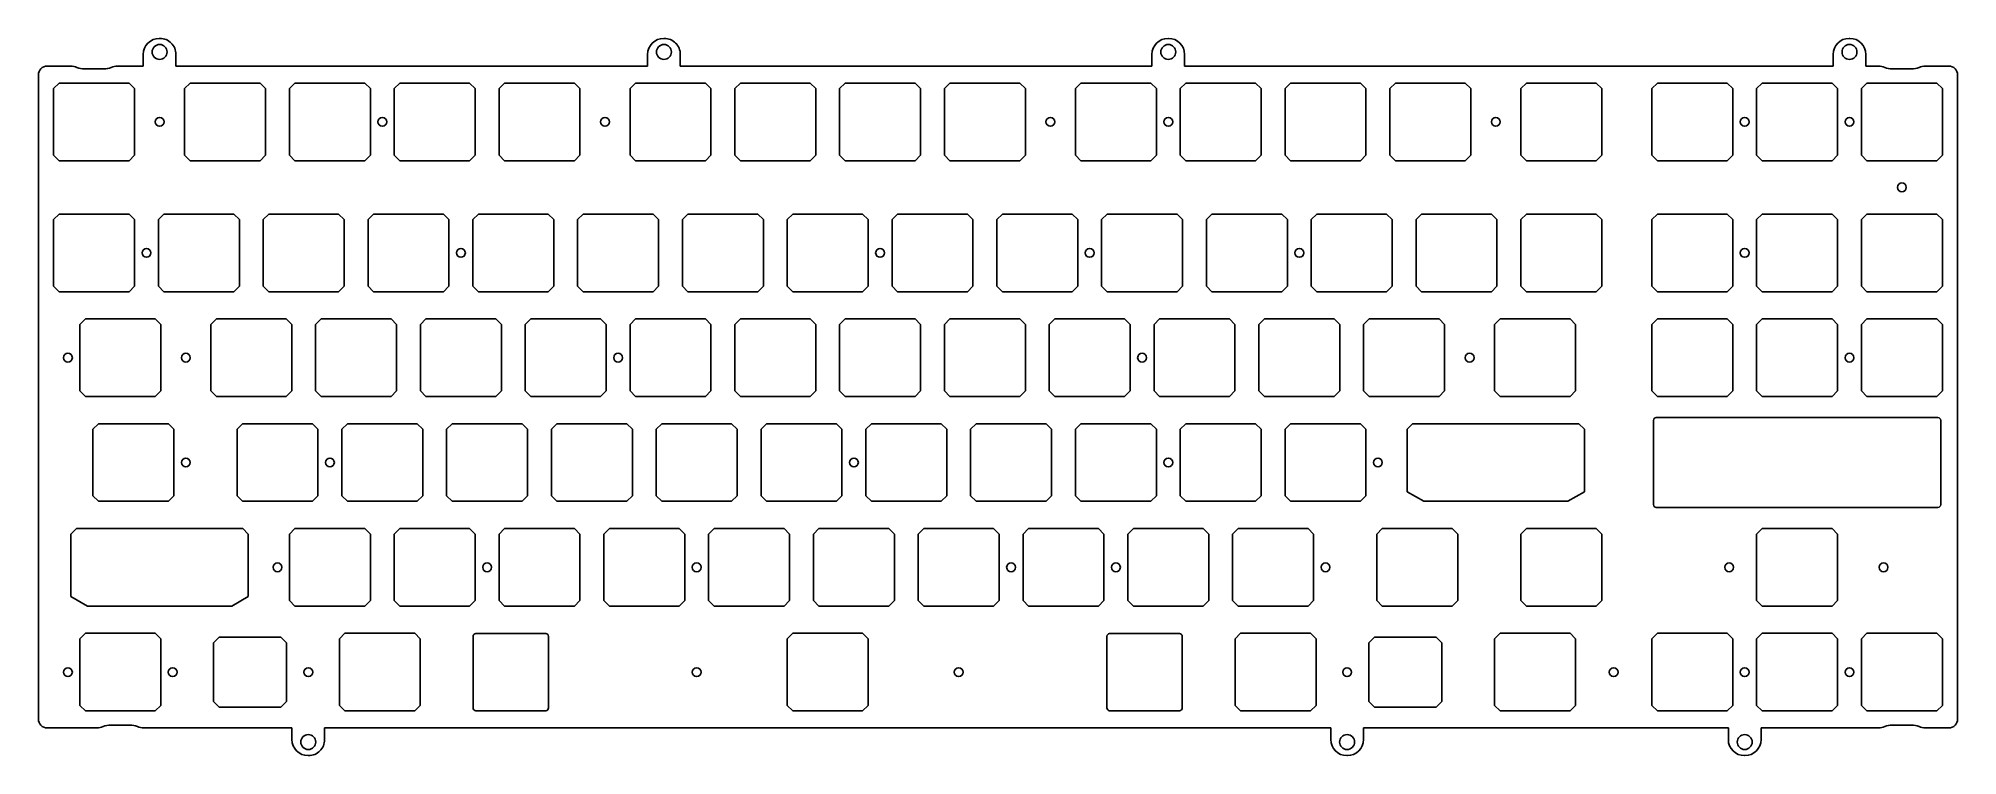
# Model space of a CAD drawing. Extents: x 12 to 359, y -131 to -2.
import ezdxf

# ---------------------------------------------------------------- set-up
doc = ezdxf.new("R2010")
doc.units = 0
doc.layers.add('BLACK', color=7, linetype='CONTINUOUS')

msp = doc.modelspace()

# ---------------------------------------------------------------- linework, layer by layer
at = {"layer": 'BLACK', "linetype": 'CONTINUOUS'}
for p, q in [((34.312, -1.875), (34.413, -1.875)), ((125.269, -1.875), (125.369, -1.875)), ((216.225, -1.875), (216.325, -1.875)), ((339.075, -1.875), (339.175, -1.875)), ((14.1, -6.875), (18.332, -6.875)), ((26.768, -6.875), (31.413, -6.875)), ((31.413, -6.875), (31.413, -4.775)), ((37.312, -4.775), (37.312, -6.875)), ((37.312, -6.875), (122.369, -6.875)), ((122.369, -6.875), (122.369, -4.775)), ((128.269, -4.775), (128.269, -6.875)), ((128.269, -6.875), (213.325, -6.875)), ((213.325, -6.875), (213.325, -4.775)), ((219.225, -4.775), (219.225, -6.875)), ((219.225, -6.875), (336.175, -6.875)), ((336.175, -6.875), (336.175, -4.775)), ((342.075, -4.775), (342.075, -6.875)), ((342.075, -6.875), (344.357, -6.875)), ((352.793, -6.875), (357.025, -6.875)), ((12.5, -124.6), (12.5, -8.475)), ((15.25, -10.925), (16.25, -9.925)), ((28.85, -9.925), (16.25, -9.925)), ((24.288, -7.375), (20.812, -7.375)), ((28.85, -9.925), (29.85, -10.925)), ((38.875, -10.925), (39.875, -9.925)), ((52.475, -9.925), (39.875, -9.925)), ((52.475, -9.925), (53.475, -10.925)), ((57.775, -10.925), (58.775, -9.925)), ((71.375, -9.925), (58.775, -9.925)), ((71.375, -9.925), (72.375, -10.925)), ((76.675, -10.925), (77.675, -9.925)), ((90.275, -9.925), (77.675, -9.925)), ((90.275, -9.925), (91.275, -10.925)), ((95.575, -10.925), (96.575, -9.925)), ((109.175, -9.925), (96.575, -9.925)), ((109.175, -9.925), (110.175, -10.925)), ((119.2, -10.925), (120.2, -9.925)), ((132.8, -9.925), (120.2, -9.925)), ((132.8, -9.925), (133.8, -10.925)), ((138.1, -10.925), (139.1, -9.925)), ((151.7, -9.925), (139.1, -9.925)), ((151.7, -9.925), (152.7, -10.925)), ((157, -10.925), (158, -9.925)), ((170.6, -9.925), (158, -9.925)), ((170.6, -9.925), (171.6, -10.925)), ((175.9, -10.925), (176.9, -9.925)), ((189.5, -9.925), (176.9, -9.925)), ((189.5, -9.925), (190.5, -10.925)), ((199.525, -10.925), (200.525, -9.925)), ((213.125, -9.925), (200.525, -9.925)), ((213.125, -9.925), (214.125, -10.925)), ((218.425, -10.925), (219.425, -9.925)), ((232.025, -9.925), (219.425, -9.925)), ((232.025, -9.925), (233.025, -10.925)), ((237.325, -10.925), (238.325, -9.925)), ((250.925, -9.925), (238.325, -9.925)), ((250.925, -9.925), (251.925, -10.925)), ((256.225, -10.925), (257.225, -9.925)), ((269.825, -9.925), (257.225, -9.925)), ((269.825, -9.925), (270.825, -10.925)), ((279.85, -10.925), (280.85, -9.925)), ((293.45, -9.925), (280.85, -9.925)), ((293.45, -9.925), (294.45, -10.925)), ((303.475, -10.925), (304.475, -9.925)), ((317.075, -9.925), (304.475, -9.925)), ((317.075, -9.925), (318.075, -10.925)), ((322.375, -10.925), (323.375, -9.925)), ((335.975, -9.925), (323.375, -9.925)), ((335.975, -9.925), (336.975, -10.925)), ((341.275, -10.925), (342.275, -9.925)), ((354.875, -9.925), (342.275, -9.925)), ((350.313, -7.375), (346.837, -7.375)), ((354.875, -9.925), (355.875, -10.925)), ((358.625, -8.475), (358.625, -124.6)), ((15.25, -10.925), (15.25, -22.925)), ((29.85, -22.925), (29.85, -10.925)), ((38.875, -10.925), (38.875, -22.925)), ((53.475, -22.925), (53.475, -10.925)), ((57.775, -10.925), (57.775, -22.925)), ((72.375, -22.925), (72.375, -10.925)), ((76.675, -10.925), (76.675, -22.925)), ((91.275, -22.925), (91.275, -10.925)), ((95.575, -10.925), (95.575, -22.925)), ((110.175, -22.925), (110.175, -10.925)), ((119.2, -10.925), (119.2, -22.925)), ((133.8, -22.925), (133.8, -10.925)), ((138.1, -10.925), (138.1, -22.925)), ((152.7, -22.925), (152.7, -10.925)), ((157, -10.925), (157, -22.925)), ((171.6, -22.925), (171.6, -10.925)), ((175.9, -10.925), (175.9, -22.925)), ((190.5, -22.925), (190.5, -10.925)), ((199.525, -10.925), (199.525, -22.925)), ((214.125, -22.925), (214.125, -10.925)), ((218.425, -10.925), (218.425, -22.925)), ((233.025, -22.925), (233.025, -10.925)), ((237.325, -10.925), (237.325, -22.925)), ((251.925, -22.925), (251.925, -10.925)), ((256.225, -10.925), (256.225, -22.925)), ((270.825, -22.925), (270.825, -10.925)), ((279.85, -10.925), (279.85, -22.925)), ((294.45, -22.925), (294.45, -10.925)), ((303.475, -10.925), (303.475, -22.925)), ((318.075, -22.925), (318.075, -10.925)), ((322.375, -10.925), (322.375, -22.925)), ((336.975, -22.925), (336.975, -10.925)), ((341.275, -10.925), (341.275, -22.925)), ((355.875, -22.925), (355.875, -10.925)), ((16.25, -23.925), (15.25, -22.925)), ((16.25, -23.925), (28.85, -23.925)), ((29.85, -22.925), (28.85, -23.925)), ((39.875, -23.925), (38.875, -22.925)), ((39.875, -23.925), (52.475, -23.925)), ((53.475, -22.925), (52.475, -23.925)), ((58.775, -23.925), (57.775, -22.925)), ((58.775, -23.925), (71.375, -23.925)), ((72.375, -22.925), (71.375, -23.925)), ((77.675, -23.925), (76.675, -22.925)), ((77.675, -23.925), (90.275, -23.925)), ((91.275, -22.925), (90.275, -23.925)), ((96.575, -23.925), (95.575, -22.925)), ((96.575, -23.925), (109.175, -23.925)), ((110.175, -22.925), (109.175, -23.925)), ((120.2, -23.925), (119.2, -22.925)), ((120.2, -23.925), (132.8, -23.925)), ((133.8, -22.925), (132.8, -23.925)), ((139.1, -23.925), (138.1, -22.925)), ((139.1, -23.925), (151.7, -23.925)), ((152.7, -22.925), (151.7, -23.925)), ((158, -23.925), (157, -22.925)), ((158, -23.925), (170.6, -23.925)), ((171.6, -22.925), (170.6, -23.925)), ((176.9, -23.925), (175.9, -22.925)), ((176.9, -23.925), (189.5, -23.925)), ((190.5, -22.925), (189.5, -23.925)), ((200.525, -23.925), (199.525, -22.925)), ((200.525, -23.925), (213.125, -23.925)), ((214.125, -22.925), (213.125, -23.925)), ((219.425, -23.925), (218.425, -22.925)), ((219.425, -23.925), (232.025, -23.925)), ((233.025, -22.925), (232.025, -23.925)), ((238.325, -23.925), (237.325, -22.925)), ((238.325, -23.925), (250.925, -23.925)), ((251.925, -22.925), (250.925, -23.925)), ((257.225, -23.925), (256.225, -22.925)), ((257.225, -23.925), (269.825, -23.925)), ((270.825, -22.925), (269.825, -23.925)), ((280.85, -23.925), (279.85, -22.925)), ((280.85, -23.925), (293.45, -23.925)), ((294.45, -22.925), (293.45, -23.925)), ((304.475, -23.925), (303.475, -22.925)), ((304.475, -23.925), (317.075, -23.925)), ((318.075, -22.925), (317.075, -23.925)), ((323.375, -23.925), (322.375, -22.925)), ((323.375, -23.925), (335.975, -23.925)), ((336.975, -22.925), (335.975, -23.925)), ((342.275, -23.925), (341.275, -22.925)), ((342.275, -23.925), (354.875, -23.925)), ((355.875, -22.925), (354.875, -23.925)), ((15.25, -34.55), (16.25, -33.55)), ((15.25, -34.55), (15.25, -46.55)), ((28.85, -33.55), (16.25, -33.55)), ((28.85, -33.55), (29.85, -34.55)), ((29.85, -46.55), (29.85, -34.55)), ((34.15, -34.55), (35.15, -33.55)), ((34.15, -34.55), (34.15, -46.55)), ((47.75, -33.55), (35.15, -33.55)), ((47.75, -33.55), (48.75, -34.55)), ((48.75, -46.55), (48.75, -34.55)), ((53.05, -34.55), (54.05, -33.55)), ((53.05, -34.55), (53.05, -46.55)), ((66.65, -33.55), (54.05, -33.55)), ((66.65, -33.55), (67.65, -34.55)), ((67.65, -46.55), (67.65, -34.55)), ((71.95, -34.55), (72.95, -33.55)), ((71.95, -34.55), (71.95, -46.55)), ((85.55, -33.55), (72.95, -33.55)), ((85.55, -33.55), (86.55, -34.55)), ((86.55, -46.55), (86.55, -34.55)), ((90.85, -34.55), (91.85, -33.55)), ((90.85, -34.55), (90.85, -46.55)), ((104.45, -33.55), (91.85, -33.55)), ((104.45, -33.55), (105.45, -34.55)), ((105.45, -46.55), (105.45, -34.55)), ((109.75, -34.55), (110.75, -33.55)), ((109.75, -34.55), (109.75, -46.55)), ((123.35, -33.55), (110.75, -33.55)), ((123.35, -33.55), (124.35, -34.55)), ((124.35, -46.55), (124.35, -34.55)), ((128.65, -34.55), (129.65, -33.55)), ((128.65, -34.55), (128.65, -46.55)), ((142.25, -33.55), (129.65, -33.55)), ((142.25, -33.55), (143.25, -34.55)), ((143.25, -46.55), (143.25, -34.55)), ((147.55, -34.55), (148.55, -33.55)), ((147.55, -34.55), (147.55, -46.55)), ((161.15, -33.55), (148.55, -33.55)), ((161.15, -33.55), (162.15, -34.55)), ((162.15, -46.55), (162.15, -34.55)), ((166.45, -34.55), (167.45, -33.55)), ((166.45, -34.55), (166.45, -46.55)), ((180.05, -33.55), (167.45, -33.55)), ((180.05, -33.55), (181.05, -34.55)), ((181.05, -46.55), (181.05, -34.55)), ((185.35, -34.55), (186.35, -33.55)), ((185.35, -34.55), (185.35, -46.55)), ((198.95, -33.55), (186.35, -33.55)), ((198.95, -33.55), (199.95, -34.55)), ((199.95, -46.55), (199.95, -34.55)), ((204.25, -34.55), (205.25, -33.55)), ((204.25, -34.55), (204.25, -46.55)), ((217.85, -33.55), (205.25, -33.55)), ((217.85, -33.55), (218.85, -34.55)), ((218.85, -46.55), (218.85, -34.55)), ((223.15, -34.55), (224.15, -33.55)), ((223.15, -34.55), (223.15, -46.55)), ((236.75, -33.55), (224.15, -33.55)), ((236.75, -33.55), (237.75, -34.55)), ((237.75, -46.55), (237.75, -34.55)), ((242.05, -34.55), (243.05, -33.55)), ((242.05, -34.55), (242.05, -46.55)), ((255.65, -33.55), (243.05, -33.55)), ((255.65, -33.55), (256.65, -34.55)), ((256.65, -46.55), (256.65, -34.55)), ((260.95, -34.55), (261.95, -33.55)), ((260.95, -34.55), (260.95, -46.55)), ((274.55, -33.55), (261.95, -33.55)), ((274.55, -33.55), (275.55, -34.55)), ((275.55, -46.55), (275.55, -34.55)), ((279.85, -34.55), (280.85, -33.55)), ((279.85, -34.55), (279.85, -46.55)), ((293.45, -33.55), (280.85, -33.55)), ((293.45, -33.55), (294.45, -34.55)), ((294.45, -46.55), (294.45, -34.55)), ((303.475, -34.55), (304.475, -33.55)), ((303.475, -34.55), (303.475, -46.55)), ((317.075, -33.55), (304.475, -33.55)), ((317.075, -33.55), (318.075, -34.55)), ((318.075, -46.55), (318.075, -34.55)), ((322.375, -34.55), (323.375, -33.55)), ((322.375, -34.55), (322.375, -46.55)), ((335.975, -33.55), (323.375, -33.55)), ((335.975, -33.55), (336.975, -34.55)), ((336.975, -46.55), (336.975, -34.55)), ((341.275, -34.55), (342.275, -33.55)), ((341.275, -34.55), (341.275, -46.55)), ((354.875, -33.55), (342.275, -33.55)), ((354.875, -33.55), (355.875, -34.55)), ((355.875, -46.55), (355.875, -34.55)), ((16.25, -47.55), (15.25, -46.55)), ((16.25, -47.55), (28.85, -47.55)), ((29.85, -46.55), (28.85, -47.55)), ((35.15, -47.55), (34.15, -46.55)), ((35.15, -47.55), (47.75, -47.55)), ((48.75, -46.55), (47.75, -47.55)), ((54.05, -47.55), (53.05, -46.55)), ((54.05, -47.55), (66.65, -47.55)), ((67.65, -46.55), (66.65, -47.55)), ((72.95, -47.55), (71.95, -46.55)), ((72.95, -47.55), (85.55, -47.55)), ((86.55, -46.55), (85.55, -47.55)), ((91.85, -47.55), (90.85, -46.55)), ((91.85, -47.55), (104.45, -47.55)), ((105.45, -46.55), (104.45, -47.55)), ((110.75, -47.55), (109.75, -46.55)), ((110.75, -47.55), (123.35, -47.55)), ((124.35, -46.55), (123.35, -47.55)), ((129.65, -47.55), (128.65, -46.55)), ((129.65, -47.55), (142.25, -47.55)), ((143.25, -46.55), (142.25, -47.55)), ((148.55, -47.55), (147.55, -46.55)), ((148.55, -47.55), (161.15, -47.55)), ((162.15, -46.55), (161.15, -47.55)), ((167.45, -47.55), (166.45, -46.55)), ((167.45, -47.55), (180.05, -47.55)), ((181.05, -46.55), (180.05, -47.55)), ((186.35, -47.55), (185.35, -46.55)), ((186.35, -47.55), (198.95, -47.55)), ((199.95, -46.55), (198.95, -47.55)), ((205.25, -47.55), (204.25, -46.55)), ((205.25, -47.55), (217.85, -47.55)), ((218.85, -46.55), (217.85, -47.55)), ((224.15, -47.55), (223.15, -46.55)), ((224.15, -47.55), (236.75, -47.55)), ((237.75, -46.55), (236.75, -47.55)), ((243.05, -47.55), (242.05, -46.55)), ((243.05, -47.55), (255.65, -47.55)), ((256.65, -46.55), (255.65, -47.55)), ((261.95, -47.55), (260.95, -46.55)), ((261.95, -47.55), (274.55, -47.55)), ((275.55, -46.55), (274.55, -47.55)), ((280.85, -47.55), (279.85, -46.55)), ((280.85, -47.55), (293.45, -47.55)), ((294.45, -46.55), (293.45, -47.55)), ((304.475, -47.55), (303.475, -46.55)), ((304.475, -47.55), (317.075, -47.55)), ((318.075, -46.55), (317.075, -47.55)), ((323.375, -47.55), (322.375, -46.55)), ((323.375, -47.55), (335.975, -47.55)), ((336.975, -46.55), (335.975, -47.55)), ((342.275, -47.55), (341.275, -46.55)), ((342.275, -47.55), (354.875, -47.55)), ((355.875, -46.55), (354.875, -47.55)), ((19.975, -53.45), (20.975, -52.45)), ((19.975, -53.45), (19.975, -65.45)), ((33.575, -52.45), (20.975, -52.45)), ((33.575, -52.45), (34.575, -53.45)), ((34.575, -65.45), (34.575, -53.45)), ((43.6, -53.45), (44.6, -52.45)), ((43.6, -53.45), (43.6, -65.45)), ((57.2, -52.45), (44.6, -52.45)), ((57.2, -52.45), (58.2, -53.45)), ((58.2, -65.45), (58.2, -53.45)), ((62.5, -53.45), (63.5, -52.45)), ((62.5, -53.45), (62.5, -65.45)), ((76.1, -52.45), (63.5, -52.45)), ((76.1, -52.45), (77.1, -53.45)), ((77.1, -65.45), (77.1, -53.45)), ((81.4, -53.45), (82.4, -52.45)), ((81.4, -53.45), (81.4, -65.45)), ((95, -52.45), (82.4, -52.45)), ((95, -52.45), (96, -53.45)), ((96, -65.45), (96, -53.45)), ((100.3, -53.45), (101.3, -52.45)), ((100.3, -53.45), (100.3, -65.45)), ((113.9, -52.45), (101.3, -52.45)), ((113.9, -52.45), (114.9, -53.45)), ((114.9, -65.45), (114.9, -53.45)), ((119.2, -53.45), (120.2, -52.45)), ((119.2, -53.45), (119.2, -65.45)), ((132.8, -52.45), (120.2, -52.45)), ((132.8, -52.45), (133.8, -53.45)), ((133.8, -65.45), (133.8, -53.45)), ((138.1, -53.45), (139.1, -52.45)), ((138.1, -53.45), (138.1, -65.45)), ((151.7, -52.45), (139.1, -52.45)), ((151.7, -52.45), (152.7, -53.45)), ((152.7, -65.45), (152.7, -53.45)), ((157, -53.45), (158, -52.45)), ((157, -53.45), (157, -65.45)), ((170.6, -52.45), (158, -52.45)), ((170.6, -52.45), (171.6, -53.45)), ((171.6, -65.45), (171.6, -53.45)), ((175.9, -53.45), (176.9, -52.45)), ((175.9, -53.45), (175.9, -65.45)), ((189.5, -52.45), (176.9, -52.45)), ((189.5, -52.45), (190.5, -53.45)), ((190.5, -65.45), (190.5, -53.45)), ((194.8, -53.45), (195.8, -52.45)), ((194.8, -53.45), (194.8, -65.45)), ((208.4, -52.45), (195.8, -52.45)), ((208.4, -52.45), (209.4, -53.45)), ((209.4, -65.45), (209.4, -53.45)), ((213.7, -53.45), (214.7, -52.45)), ((213.7, -53.45), (213.7, -65.45)), ((227.3, -52.45), (214.7, -52.45)), ((227.3, -52.45), (228.3, -53.45)), ((228.3, -65.45), (228.3, -53.45)), ((232.6, -53.45), (233.6, -52.45)), ((232.6, -53.45), (232.6, -65.45)), ((246.2, -52.45), (233.6, -52.45)), ((246.2, -52.45), (247.2, -53.45)), ((247.2, -65.45), (247.2, -53.45)), ((251.5, -53.45), (252.5, -52.45)), ((251.5, -53.45), (251.5, -65.45)), ((265.1, -52.45), (252.5, -52.45)), ((265.1, -52.45), (266.1, -53.45)), ((266.1, -65.45), (266.1, -53.45)), ((275.125, -53.45), (276.125, -52.45)), ((275.125, -53.45), (275.125, -65.45)), ((288.725, -52.45), (276.125, -52.45)), ((288.725, -52.45), (289.725, -53.45)), ((289.725, -65.45), (289.725, -53.45)), ((303.475, -53.45), (304.475, -52.45)), ((303.475, -53.45), (303.475, -65.45)), ((317.075, -52.45), (304.475, -52.45)), ((317.075, -52.45), (318.075, -53.45)), ((318.075, -65.45), (318.075, -53.45)), ((322.375, -53.45), (323.375, -52.45)), ((322.375, -53.45), (322.375, -65.45)), ((335.975, -52.45), (323.375, -52.45)), ((335.975, -52.45), (336.975, -53.45)), ((336.975, -65.45), (336.975, -53.45)), ((341.275, -53.45), (342.275, -52.45)), ((341.275, -53.45), (341.275, -65.45)), ((354.875, -52.45), (342.275, -52.45)), ((354.875, -52.45), (355.875, -53.45)), ((355.875, -65.45), (355.875, -53.45)), ((20.975, -66.45), (19.975, -65.45)), ((34.575, -65.45), (33.575, -66.45)), ((44.6, -66.45), (43.6, -65.45)), ((58.2, -65.45), (57.2, -66.45)), ((63.5, -66.45), (62.5, -65.45)), ((77.1, -65.45), (76.1, -66.45)), ((82.4, -66.45), (81.4, -65.45)), ((96, -65.45), (95, -66.45)), ((101.3, -66.45), (100.3, -65.45)), ((114.9, -65.45), (113.9, -66.45)), ((120.2, -66.45), (119.2, -65.45)), ((133.8, -65.45), (132.8, -66.45)), ((139.1, -66.45), (138.1, -65.45)), ((152.7, -65.45), (151.7, -66.45)), ((158, -66.45), (157, -65.45)), ((171.6, -65.45), (170.6, -66.45)), ((176.9, -66.45), (175.9, -65.45)), ((190.5, -65.45), (189.5, -66.45)), ((195.8, -66.45), (194.8, -65.45)), ((209.4, -65.45), (208.4, -66.45)), ((214.7, -66.45), (213.7, -65.45)), ((228.3, -65.45), (227.3, -66.45)), ((233.6, -66.45), (232.6, -65.45)), ((247.2, -65.45), (246.2, -66.45)), ((252.5, -66.45), (251.5, -65.45)), ((266.1, -65.45), (265.1, -66.45)), ((276.125, -66.45), (275.125, -65.45)), ((289.725, -65.45), (288.725, -66.45)), ((304.475, -66.45), (303.475, -65.45)), ((318.075, -65.45), (317.075, -66.45)), ((323.375, -66.45), (322.375, -65.45)), ((336.975, -65.45), (335.975, -66.45)), ((342.275, -66.45), (341.275, -65.45)), ((355.875, -65.45), (354.875, -66.45)), ((20.975, -66.45), (33.575, -66.45)), ((44.6, -66.45), (57.2, -66.45)), ((63.5, -66.45), (76.1, -66.45)), ((82.4, -66.45), (95, -66.45)), ((101.3, -66.45), (113.9, -66.45)), ((120.2, -66.45), (132.8, -66.45)), ((139.1, -66.45), (151.7, -66.45)), ((158, -66.45), (170.6, -66.45)), ((176.9, -66.45), (189.5, -66.45)), ((195.8, -66.45), (208.4, -66.45)), ((214.7, -66.45), (227.3, -66.45)), ((233.6, -66.45), (246.2, -66.45)), ((252.5, -66.45), (265.1, -66.45)), ((276.125, -66.45), (288.725, -66.45)), ((304.475, -66.45), (317.075, -66.45)), ((323.375, -66.45), (335.975, -66.45)), ((342.275, -66.45), (354.875, -66.45)), ((22.337, -72.35), (23.337, -71.35)), ((22.337, -72.35), (22.337, -84.35)), ((35.938, -71.35), (23.337, -71.35)), ((35.938, -71.35), (36.938, -72.35)), ((36.938, -84.35), (36.938, -72.35)), ((48.325, -72.35), (49.325, -71.35)), ((48.325, -72.35), (48.325, -84.35)), ((61.925, -71.35), (49.325, -71.35)), ((61.925, -71.35), (62.925, -72.35)), ((62.925, -84.35), (62.925, -72.35)), ((67.225, -72.35), (68.225, -71.35)), ((67.225, -72.35), (67.225, -84.35)), ((80.825, -71.35), (68.225, -71.35)), ((80.825, -71.35), (81.825, -72.35)), ((81.825, -84.35), (81.825, -72.35)), ((86.125, -72.35), (87.125, -71.35)), ((86.125, -72.35), (86.125, -84.35)), ((99.725, -71.35), (87.125, -71.35)), ((99.725, -71.35), (100.725, -72.35)), ((100.725, -84.35), (100.725, -72.35)), ((105.025, -72.35), (106.025, -71.35)), ((105.025, -72.35), (105.025, -84.35)), ((118.625, -71.35), (106.025, -71.35)), ((118.625, -71.35), (119.625, -72.35)), ((119.625, -84.35), (119.625, -72.35)), ((123.925, -72.35), (124.925, -71.35)), ((123.925, -72.35), (123.925, -84.35)), ((137.525, -71.35), (124.925, -71.35)), ((137.525, -71.35), (138.525, -72.35)), ((138.525, -84.35), (138.525, -72.35)), ((142.825, -72.35), (143.825, -71.35)), ((142.825, -72.35), (142.825, -84.35)), ((156.425, -71.35), (143.825, -71.35)), ((156.425, -71.35), (157.425, -72.35)), ((157.425, -84.35), (157.425, -72.35)), ((161.725, -72.35), (162.725, -71.35)), ((161.725, -72.35), (161.725, -84.35)), ((175.325, -71.35), (162.725, -71.35)), ((175.325, -71.35), (176.325, -72.35)), ((176.325, -84.35), (176.325, -72.35)), ((180.625, -72.35), (181.625, -71.35)), ((180.625, -72.35), (180.625, -84.35)), ((194.225, -71.35), (181.625, -71.35)), ((194.225, -71.35), (195.225, -72.35)), ((195.225, -84.35), (195.225, -72.35)), ((199.525, -72.35), (200.525, -71.35)), ((199.525, -72.35), (199.525, -84.35)), ((213.125, -71.35), (200.525, -71.35)), ((213.125, -71.35), (214.125, -72.35)), ((214.125, -84.35), (214.125, -72.35)), ((218.425, -72.35), (219.425, -71.35)), ((218.425, -72.35), (218.425, -84.35)), ((232.025, -71.35), (219.425, -71.35)), ((232.025, -71.35), (233.025, -72.35)), ((233.025, -84.35), (233.025, -72.35)), ((237.325, -72.35), (238.325, -71.35)), ((237.325, -72.35), (237.325, -84.35)), ((250.925, -71.35), (238.325, -71.35)), ((250.925, -71.35), (251.925, -72.35)), ((251.925, -84.35), (251.925, -72.35)), ((259.337, -72.35), (260.337, -71.35)), ((259.337, -72.35), (259.337, -83.618)), ((290.337, -71.35), (260.337, -71.35)), ((290.337, -71.35), (291.337, -72.35)), ((291.337, -83.618), (291.337, -72.35)), ((303.775, -70.75), (303.775, -85.95)), ((304.275, -70.25), (355.075, -70.25)), ((355.575, -70.75), (355.575, -85.95)), ((23.337, -85.35), (22.337, -84.35)), ((23.337, -85.35), (35.938, -85.35)), ((36.938, -84.35), (35.938, -85.35)), ((49.325, -85.35), (48.325, -84.35)), ((49.325, -85.35), (61.925, -85.35)), ((62.925, -84.35), (61.925, -85.35)), ((68.225, -85.35), (67.225, -84.35)), ((68.225, -85.35), (80.825, -85.35)), ((81.825, -84.35), (80.825, -85.35)), ((87.125, -85.35), (86.125, -84.35)), ((87.125, -85.35), (99.725, -85.35)), ((100.725, -84.35), (99.725, -85.35)), ((106.025, -85.35), (105.025, -84.35)), ((106.025, -85.35), (118.625, -85.35)), ((119.625, -84.35), (118.625, -85.35)), ((124.925, -85.35), (123.925, -84.35)), ((124.925, -85.35), (137.525, -85.35)), ((138.525, -84.35), (137.525, -85.35)), ((143.825, -85.35), (142.825, -84.35)), ((143.825, -85.35), (156.425, -85.35)), ((157.425, -84.35), (156.425, -85.35)), ((162.725, -85.35), (161.725, -84.35)), ((162.725, -85.35), (175.325, -85.35)), ((176.325, -84.35), (175.325, -85.35)), ((181.625, -85.35), (180.625, -84.35)), ((181.625, -85.35), (194.225, -85.35)), ((195.225, -84.35), (194.225, -85.35)), ((200.525, -85.35), (199.525, -84.35)), ((200.525, -85.35), (213.125, -85.35)), ((214.125, -84.35), (213.125, -85.35)), ((219.425, -85.35), (218.425, -84.35)), ((219.425, -85.35), (232.025, -85.35)), ((233.025, -84.35), (232.025, -85.35)), ((238.325, -85.35), (237.325, -84.35)), ((238.325, -85.35), (250.925, -85.35)), ((251.925, -84.35), (250.925, -85.35)), ((259.337, -83.618), (262.337, -85.35)), ((262.337, -85.35), (288.337, -85.35)), ((288.337, -85.35), (291.337, -83.618)), ((304.275, -86.45), (355.075, -86.45)), ((18.363, -91.25), (19.363, -90.25)), ((18.363, -91.25), (18.363, -102.518)), ((49.363, -90.25), (19.363, -90.25)), ((49.363, -90.25), (50.363, -91.25)), ((50.363, -102.518), (50.363, -91.25)), ((57.775, -91.25), (58.775, -90.25)), ((57.775, -91.25), (57.775, -103.25)), ((71.375, -90.25), (58.775, -90.25)), ((71.375, -90.25), (72.375, -91.25)), ((72.375, -103.25), (72.375, -91.25)), ((76.675, -91.25), (77.675, -90.25)), ((76.675, -91.25), (76.675, -103.25)), ((90.275, -90.25), (77.675, -90.25)), ((90.275, -90.25), (91.275, -91.25)), ((91.275, -103.25), (91.275, -91.25)), ((95.575, -91.25), (96.575, -90.25)), ((95.575, -91.25), (95.575, -103.25)), ((109.175, -90.25), (96.575, -90.25)), ((109.175, -90.25), (110.175, -91.25)), ((110.175, -103.25), (110.175, -91.25)), ((114.475, -91.25), (115.475, -90.25)), ((114.475, -91.25), (114.475, -103.25)), ((128.075, -90.25), (115.475, -90.25)), ((128.075, -90.25), (129.075, -91.25)), ((129.075, -103.25), (129.075, -91.25)), ((133.375, -91.25), (134.375, -90.25)), ((133.375, -91.25), (133.375, -103.25)), ((146.975, -90.25), (134.375, -90.25)), ((146.975, -90.25), (147.975, -91.25)), ((147.975, -103.25), (147.975, -91.25)), ((152.275, -91.25), (153.275, -90.25)), ((152.275, -91.25), (152.275, -103.25)), ((165.875, -90.25), (153.275, -90.25)), ((165.875, -90.25), (166.875, -91.25)), ((166.875, -103.25), (166.875, -91.25)), ((171.175, -91.25), (172.175, -90.25)), ((171.175, -91.25), (171.175, -103.25)), ((184.775, -90.25), (172.175, -90.25)), ((184.775, -90.25), (185.775, -91.25)), ((185.775, -103.25), (185.775, -91.25)), ((190.075, -91.25), (191.075, -90.25)), ((190.075, -91.25), (190.075, -103.25)), ((203.675, -90.25), (191.075, -90.25)), ((203.675, -90.25), (204.675, -91.25)), ((204.675, -103.25), (204.675, -91.25)), ((208.975, -91.25), (209.975, -90.25)), ((208.975, -91.25), (208.975, -103.25)), ((222.575, -90.25), (209.975, -90.25)), ((222.575, -90.25), (223.575, -91.25)), ((223.575, -103.25), (223.575, -91.25)), ((227.875, -91.25), (228.875, -90.25)), ((227.875, -91.25), (227.875, -103.25)), ((241.475, -90.25), (228.875, -90.25)), ((241.475, -90.25), (242.475, -91.25)), ((242.475, -103.25), (242.475, -91.25)), ((253.863, -91.25), (254.863, -90.25)), ((253.863, -91.25), (253.863, -103.25)), ((267.463, -90.25), (254.863, -90.25)), ((267.463, -90.25), (268.463, -91.25)), ((268.463, -103.25), (268.463, -91.25)), ((279.85, -91.25), (280.85, -90.25)), ((279.85, -91.25), (279.85, -103.25)), ((293.45, -90.25), (280.85, -90.25)), ((293.45, -90.25), (294.45, -91.25)), ((294.45, -103.25), (294.45, -91.25)), ((322.375, -91.25), (323.375, -90.25)), ((322.375, -91.25), (322.375, -103.25)), ((335.975, -90.25), (323.375, -90.25)), ((335.975, -90.25), (336.975, -91.25)), ((336.975, -103.25), (336.975, -91.25)), ((18.363, -102.518), (21.363, -104.25)), ((47.363, -104.25), (50.363, -102.518)), ((58.775, -104.25), (57.775, -103.25)), ((72.375, -103.25), (71.375, -104.25)), ((77.675, -104.25), (76.675, -103.25)), ((91.275, -103.25), (90.275, -104.25)), ((96.575, -104.25), (95.575, -103.25)), ((110.175, -103.25), (109.175, -104.25)), ((115.475, -104.25), (114.475, -103.25)), ((129.075, -103.25), (128.075, -104.25)), ((134.375, -104.25), (133.375, -103.25)), ((147.975, -103.25), (146.975, -104.25)), ((153.275, -104.25), (152.275, -103.25)), ((166.875, -103.25), (165.875, -104.25)), ((172.175, -104.25), (171.175, -103.25)), ((185.775, -103.25), (184.775, -104.25)), ((191.075, -104.25), (190.075, -103.25)), ((204.675, -103.25), (203.675, -104.25)), ((209.975, -104.25), (208.975, -103.25)), ((223.575, -103.25), (222.575, -104.25)), ((228.875, -104.25), (227.875, -103.25)), ((242.475, -103.25), (241.475, -104.25)), ((254.863, -104.25), (253.863, -103.25)), ((268.463, -103.25), (267.463, -104.25)), ((280.85, -104.25), (279.85, -103.25)), ((294.45, -103.25), (293.45, -104.25)), ((323.375, -104.25), (322.375, -103.25)), ((336.975, -103.25), (335.975, -104.25)), ((21.363, -104.25), (47.363, -104.25)), ((58.775, -104.25), (71.375, -104.25)), ((77.675, -104.25), (90.275, -104.25)), ((96.575, -104.25), (109.175, -104.25)), ((115.475, -104.25), (128.075, -104.25)), ((134.375, -104.25), (146.975, -104.25)), ((153.275, -104.25), (165.875, -104.25)), ((172.175, -104.25), (184.775, -104.25)), ((191.075, -104.25), (203.675, -104.25)), ((209.975, -104.25), (222.575, -104.25)), ((228.875, -104.25), (241.475, -104.25)), ((254.863, -104.25), (267.463, -104.25)), ((280.85, -104.25), (293.45, -104.25)), ((323.375, -104.25), (335.975, -104.25)), ((19.975, -110.15), (20.975, -109.15)), ((19.975, -110.15), (19.975, -122.15)), ((33.575, -109.15), (20.975, -109.15)), ((33.575, -109.15), (34.575, -110.15)), ((34.575, -122.15), (34.575, -110.15)), ((44.105, -110.85), (45.105, -109.85)), ((56.245, -109.85), (45.105, -109.85)), ((56.245, -109.85), (57.245, -110.85)), ((66.775, -110.15), (67.775, -109.15)), ((66.775, -110.15), (66.775, -122.15)), ((80.375, -109.15), (67.775, -109.15)), ((80.375, -109.15), (81.375, -110.15)), ((81.375, -122.15), (81.375, -110.15)), ((90.9, -109.7), (90.9, -122.6)), ((104, -109.2), (91.4, -109.2)), ((104.5, -109.7), (104.5, -122.6)), ((147.55, -110.15), (148.55, -109.15)), ((147.55, -110.15), (147.55, -122.15)), ((161.15, -109.15), (148.55, -109.15)), ((161.15, -109.15), (162.15, -110.15)), ((162.15, -122.15), (162.15, -110.15)), ((205.2, -109.7), (205.2, -122.6)), ((205.7, -109.2), (218.3, -109.2)), ((218.8, -109.7), (218.8, -122.6)), ((228.325, -110.15), (229.325, -109.15)), ((228.325, -110.15), (228.325, -122.15)), ((241.925, -109.15), (229.325, -109.15)), ((241.925, -109.15), (242.925, -110.15)), ((242.925, -122.15), (242.925, -110.15)), ((252.455, -110.85), (253.455, -109.85)), ((264.595, -109.85), (253.455, -109.85)), ((264.595, -109.85), (265.595, -110.85)), ((275.125, -110.15), (276.125, -109.15)), ((275.125, -110.15), (275.125, -122.15)), ((288.725, -109.15), (276.125, -109.15)), ((288.725, -109.15), (289.725, -110.15)), ((289.725, -122.15), (289.725, -110.15)), ((303.475, -110.15), (304.475, -109.15)), ((303.475, -110.15), (303.475, -122.15)), ((317.075, -109.15), (304.475, -109.15)), ((317.075, -109.15), (318.075, -110.15)), ((318.075, -122.15), (318.075, -110.15)), ((322.375, -110.15), (323.375, -109.15)), ((322.375, -110.15), (322.375, -122.15)), ((335.975, -109.15), (323.375, -109.15)), ((335.975, -109.15), (336.975, -110.15)), ((336.975, -122.15), (336.975, -110.15)), ((341.275, -110.15), (342.275, -109.15)), ((341.275, -110.15), (341.275, -122.15)), ((354.875, -109.15), (342.275, -109.15)), ((354.875, -109.15), (355.875, -110.15)), ((355.875, -122.15), (355.875, -110.15)), ((44.105, -110.85), (44.105, -121.45)), ((57.245, -121.45), (57.245, -110.85)), ((252.455, -110.85), (252.455, -121.45)), ((265.595, -121.45), (265.595, -110.85)), ((20.975, -123.15), (19.975, -122.15)), ((20.975, -123.15), (33.575, -123.15)), ((34.575, -122.15), (33.575, -123.15)), ((45.105, -122.45), (44.105, -121.45)), ((45.105, -122.45), (56.245, -122.45)), ((57.245, -121.45), (56.245, -122.45)), ((67.775, -123.15), (66.775, -122.15)), ((67.775, -123.15), (80.375, -123.15)), ((81.375, -122.15), (80.375, -123.15)), ((104, -123.1), (91.4, -123.1)), ((148.55, -123.15), (147.55, -122.15)), ((148.55, -123.15), (161.15, -123.15)), ((162.15, -122.15), (161.15, -123.15)), ((205.7, -123.1), (218.3, -123.1)), ((229.325, -123.15), (228.325, -122.15)), ((229.325, -123.15), (241.925, -123.15)), ((242.925, -122.15), (241.925, -123.15)), ((253.455, -122.45), (252.455, -121.45)), ((253.455, -122.45), (264.595, -122.45)), ((265.595, -121.45), (264.595, -122.45)), ((276.125, -123.15), (275.125, -122.15)), ((276.125, -123.15), (288.725, -123.15)), ((289.725, -122.15), (288.725, -123.15)), ((304.475, -123.15), (303.475, -122.15)), ((304.475, -123.15), (317.075, -123.15)), ((318.075, -122.15), (317.075, -123.15)), ((323.375, -123.15), (322.375, -122.15)), ((323.375, -123.15), (335.975, -123.15)), ((336.975, -122.15), (335.975, -123.15)), ((342.275, -123.15), (341.275, -122.15)), ((342.275, -123.15), (354.875, -123.15)), ((355.875, -122.15), (354.875, -123.15)), ((23.057, -126.2), (14.1, -126.2)), ((25.537, -125.7), (29.013, -125.7)), ((58.225, -126.2), (31.493, -126.2)), ((58.225, -128.3), (58.225, -126.2)), ((64.125, -126.2), (64.125, -128.3)), ((245.575, -126.2), (64.125, -126.2)), ((245.575, -128.3), (245.575, -126.2)), ((251.475, -126.2), (251.475, -128.3)), ((317.275, -126.2), (251.475, -126.2)), ((317.275, -128.3), (317.275, -126.2)), ((323.175, -126.2), (323.175, -128.3)), ((344.357, -126.2), (323.175, -126.2)), ((346.837, -125.7), (350.313, -125.7)), ((357.025, -126.2), (352.793, -126.2)), ((61.225, -131.2), (61.125, -131.2)), ((248.575, -131.2), (248.475, -131.2)), ((320.275, -131.2), (320.175, -131.2))]:
    msp.add_line(p, q, dxfattribs=at)
at = {"layer": 'BLACK'}
for centre, radius in [((34.362, -4.325), 1.35), ((125.319, -4.325), 1.35), ((216.275, -4.325), 1.35), ((339.125, -4.325), 1.35), ((34.362, -16.925), 0.8), ((74.525, -16.925), 0.8), ((114.688, -16.925), 0.8), ((195.012, -16.925), 0.8), ((216.275, -16.925), 0.8), ((275.337, -16.925), 0.8), ((320.225, -16.925), 0.8), ((339.125, -16.925), 0.8), ((348.575, -28.738), 0.8), ((32, -40.55), 0.8), ((88.7, -40.55), 0.8), ((164.3, -40.55), 0.8), ((202.1, -40.55), 0.8), ((239.9, -40.55), 0.8), ((320.225, -40.55), 0.8), ((17.825, -59.45), 0.8), ((39.087, -59.45), 0.8), ((117.05, -59.45), 0.8), ((211.55, -59.45), 0.8), ((270.613, -59.45), 0.8), ((339.125, -59.45), 0.8), ((39.087, -78.35), 0.8), ((65.075, -78.35), 0.8), ((159.575, -78.35), 0.8), ((216.275, -78.35), 0.8), ((254.075, -78.35), 0.8), ((55.625, -97.25), 0.8), ((93.425, -97.25), 0.8), ((131.225, -97.25), 0.8), ((187.925, -97.25), 0.8), ((206.825, -97.25), 0.8), ((244.625, -97.25), 0.8), ((317.425, -97.25), 0.8), ((345.267, -97.25), 0.8), ((17.825, -116.15), 0.8), ((36.725, -116.15), 0.8), ((61.175, -116.15), 0.8), ((131.225, -116.15), 0.8), ((178.475, -116.15), 0.8), ((248.525, -116.15), 0.8), ((296.6, -116.15), 0.8), ((320.225, -116.15), 0.8), ((339.125, -116.15), 0.8), ((61.175, -128.75), 1.35), ((248.525, -128.75), 1.35), ((320.225, -128.75), 1.35)]:
    msp.add_circle(centre, radius, dxfattribs=at)
for centre, radius, start, end in [((34.312, -4.775), 2.9, -270, -180), ((34.413, -4.775), 2.9, -0.00002, 90), ((125.269, -4.775), 2.9, -270, -180), ((125.369, -4.775), 2.9, -0.00002, 90), ((216.225, -4.775), 2.9, 90, 180), ((216.325, -4.775), 2.9, 0, 90), ((339.075, -4.775), 2.9, 90, 180), ((339.175, -4.775), 2.9, 0, 90), ((14.1, -8.475), 1.6, -270, -180), ((18.332, -9.775), 2.9, 67.2019, 89.9999), ((26.768, -9.775), 2.9, 90.0001, 112.798), ((344.357, -9.775), 2.9, 67.201, 89.9991), ((352.793, -9.775), 2.9, 90.0009, 112.799), ((357.025, -8.475), 1.6, 0, 90), ((20.812, -3.875), 3.5, -112.798, -90), ((24.288, -3.875), 3.5, -90, -67.2018), ((346.837, -3.875), 3.5, -112.799, -90.0006), ((350.313, -3.875), 3.5, -89.9994, -67.2012), ((304.275, -70.75), 0.5, 90, 180), ((355.075, -70.75), 0.5, 0, 90), ((304.275, -85.95), 0.5, -180, -90), ((355.075, -85.95), 0.5, -90, 0), ((91.4, -109.7), 0.5, 90.0001, 180), ((104, -109.7), 0.5, 0.00011, 89.9999), ((205.7, -109.7), 0.5, 90, 180), ((218.3, -109.7), 0.5, 0, 90), ((14.1, -124.6), 1.6, -180, -90), ((91.4, -122.6), 0.5, -180, -90.0001), ((104, -122.6), 0.5, -89.9999, -0.00011), ((205.7, -122.6), 0.5, -180, -90), ((218.3, -122.6), 0.5, -90, 0), ((357.025, -124.6), 1.6, -90, 0), ((23.057, -123.3), 2.9, -89.9999, -67.2019), ((25.537, -129.2), 3.5, 90, 112.798), ((29.013, -129.2), 3.5, 67.2018, 90), ((31.493, -123.3), 2.9, -112.798, -90.0001), ((344.357, -123.3), 2.9, -89.9991, -67.201), ((346.837, -129.2), 3.5, 90.0006, 112.799), ((350.313, -129.2), 3.5, 67.2012, 89.9994), ((352.793, -123.3), 2.9, -112.799, -90.0009), ((61.125, -128.3), 2.9, -180, -90), ((61.225, -128.3), 2.9, -90, 0.00002), ((248.475, -128.3), 2.9, -180, -90), ((248.575, -128.3), 2.9, -90, 0), ((320.175, -128.3), 2.9, -180, -90), ((320.275, -128.3), 2.9, -90, 0)]:
    msp.add_arc(centre, radius, start, end, dxfattribs=at)

doc.saveas('drawing.dxf')
